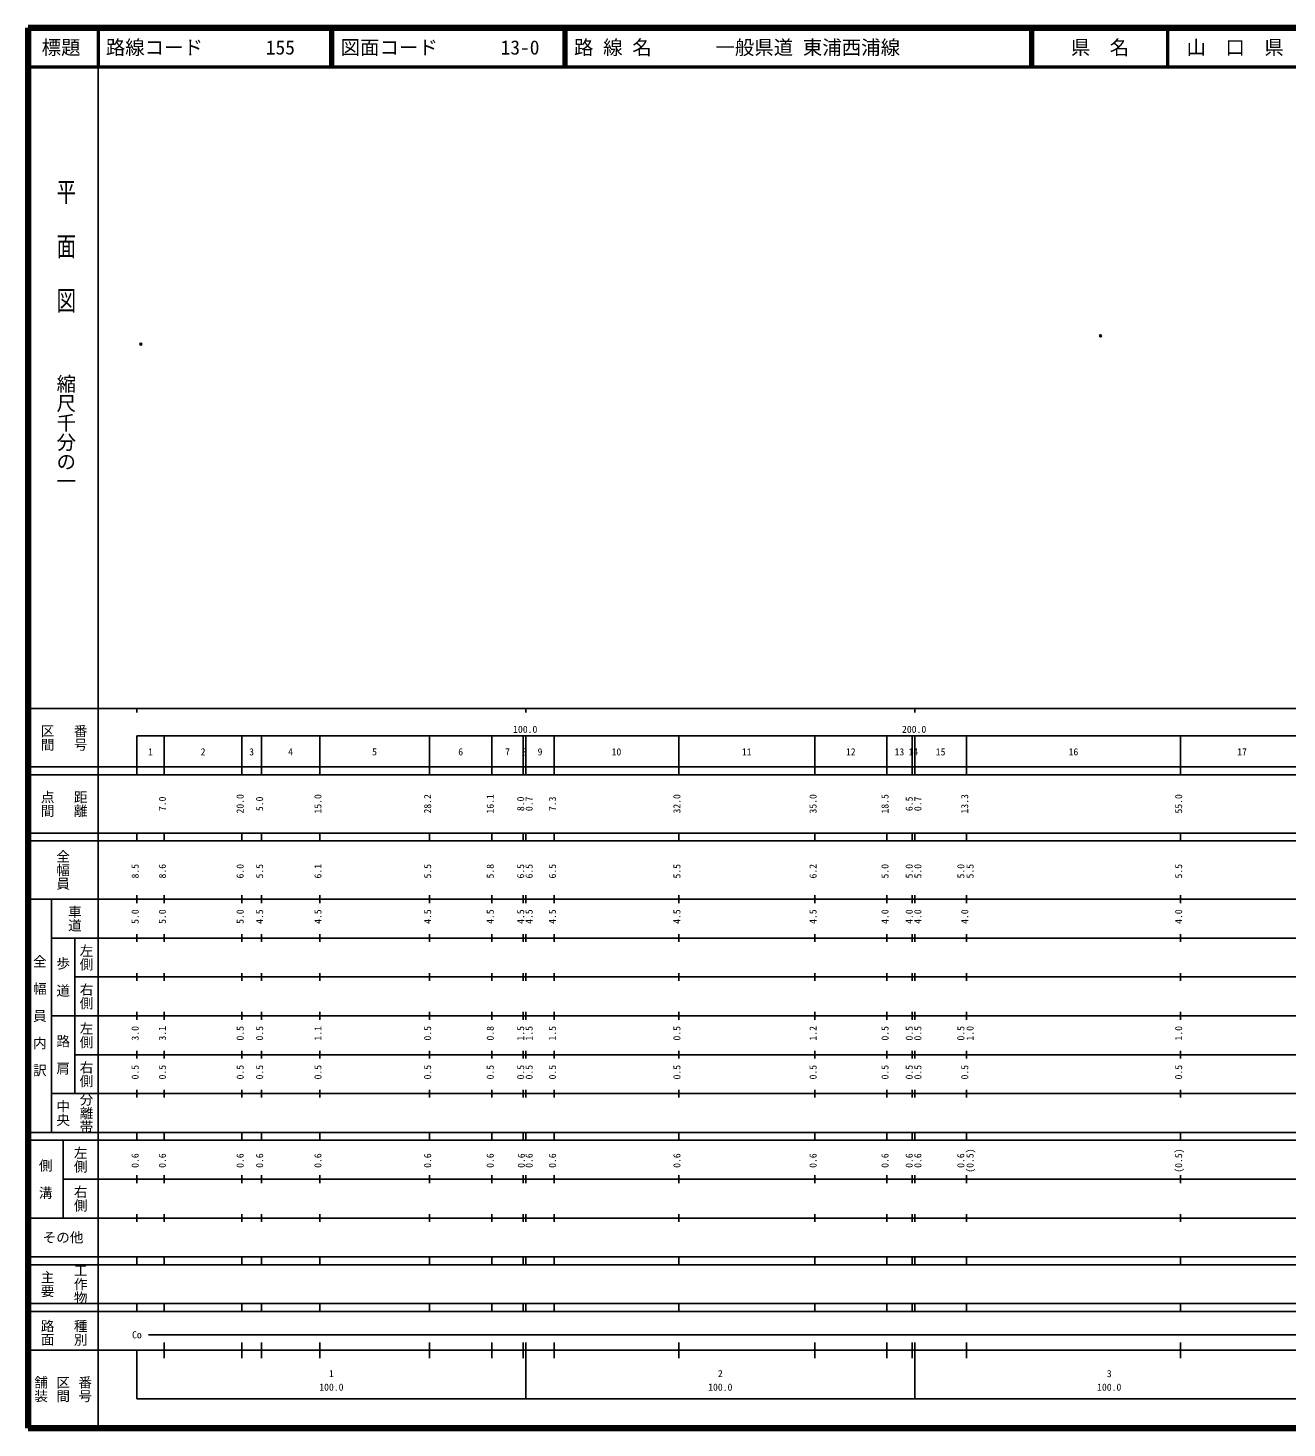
# Model space of a CAD drawing. Units: millimetres on the paper. Extents: x 40 to 680, y 20 to 380.
# Drawn here: x 40 to 363.7, y 20 to 380 of the extents above; entities that cross this region are included whole.
import ezdxf
from ezdxf.enums import TextEntityAlignment as Align

# ---------------------------------------------------------------- set-up
doc = ezdxf.new("R2010")
doc.units = ezdxf.units.MM
doc.header["$PDMODE"] = 32
doc.header["$PDSIZE"] = 0.5
doc.layers.add('M-OTRS', color=6, linetype='Continuous')
doc.layers.add('M-TTL-TXT', color=7, linetype='Continuous')
for name, color, linetype, lineweight in [('M-TTL', 2, 'Continuous', 140), ('M-TTL-BAND', 7, 'Continuous', 25), ('M-TTL-LINE', 7, 'Continuous', 50)]:
    doc.layers.add(name, color=color, linetype=linetype, lineweight=lineweight)
doc.styles.add('@ＭＳ ゴシック', font='')
doc.styles.add('ＭＳ ゴシック', font='')
doc.styles.get('@ＭＳ ゴシック').set_extended_font_data('@MS Gothic')
doc.styles.get('ＭＳ ゴシック').set_extended_font_data('MS Gothic')

msp = doc.modelspace()

# ---------------------------------------------------------------- linework, layer by layer
at = {"layer": 'M-OTRS'}
for p in [(69.028, 298.733), (315.765, 300.868)]:
    msp.add_point(p, dxfattribs=at)
at = {"layer": 'M-TTL'}
for p, q in [((40, 380), (40, 20)), ((680, 380), (40, 380)), ((40, 20), (680, 20))]:
    msp.add_line(p, q, dxfattribs=at)
at = {"layer": 'M-TTL-BAND'}
for p, q in [((58, 370), (58, 20)), ((40, 205), (579, 205)), ((68, 205), (68, 204)), ((168, 205), (168, 204)), ((268, 205), (268, 204)), ((68, 198), (579, 198)), ((68, 198), (68, 188)), ((75, 188), (75, 198)), ((95, 188), (95, 198)), ((100, 188), (100, 198)), ((115, 188), (115, 198)), ((143.2, 188), (143.2, 198)), ((159.3, 188), (159.3, 198)), ((167.3, 188), (167.3, 198)), ((168, 188), (168, 198)), ((175.3, 188), (175.3, 198)), ((207.3, 188), (207.3, 198)), ((242.3, 188), (242.3, 198)), ((260.8, 188), (260.8, 198)), ((267.3, 188), (267.3, 198)), ((268, 188), (268, 198)), ((281.3, 188), (281.3, 198)), ((336.3, 188), (336.3, 198)), ((40, 190), (579, 190)), ((40, 188), (579, 188)), ((40, 173), (579, 173)), ((68, 171), (68, 173)), ((75, 171), (75, 173)), ((95, 171), (95, 173)), ((100, 171), (100, 173)), ((115, 171), (115, 173)), ((143.2, 171), (143.2, 173)), ((159.3, 171), (159.3, 173)), ((167.3, 171), (167.3, 173)), ((168, 171), (168, 173)), ((175.3, 171), (175.3, 173)), ((207.3, 171), (207.3, 173)), ((242.3, 171), (242.3, 173)), ((260.8, 171), (260.8, 173)), ((267.3, 171), (267.3, 173)), ((268, 171), (268, 173)), ((281.3, 171), (281.3, 173)), ((336.3, 171), (336.3, 173)), ((40, 171), (579, 171)), ((40, 156), (579, 156)), ((46, 96), (46, 156)), ((68, 155), (68, 157)), ((75, 155), (75, 157)), ((95, 155), (95, 157)), ((100, 155), (100, 157)), ((115, 155), (115, 157)), ((143.2, 155), (143.2, 157)), ((159.3, 155), (159.3, 157)), ((167.3, 155), (167.3, 157)), ((168, 155), (168, 157)), ((175.3, 155), (175.3, 157)), ((207.3, 155), (207.3, 157)), ((242.3, 155), (242.3, 157)), ((260.8, 155), (260.8, 157)), ((267.3, 155), (267.3, 157)), ((268, 155), (268, 157)), ((281.3, 155), (281.3, 157)), ((336.3, 155), (336.3, 157)), ((46, 146), (579, 146)), ((52, 146), (52, 106)), ((68, 145), (68, 147)), ((75, 145), (75, 147)), ((95, 145), (95, 147)), ((100, 145), (100, 147)), ((115, 145), (115, 147)), ((143.2, 145), (143.2, 147)), ((159.3, 145), (159.3, 147)), ((167.3, 145), (167.3, 147)), ((168, 145), (168, 147)), ((175.3, 145), (175.3, 147)), ((207.3, 145), (207.3, 147)), ((242.3, 145), (242.3, 147)), ((260.8, 145), (260.8, 147)), ((267.3, 145), (267.3, 147)), ((268, 145), (268, 147)), ((281.3, 145), (281.3, 147)), ((336.3, 145), (336.3, 147)), ((68, 135), (68, 137)), ((75, 135), (75, 137)), ((95, 135), (95, 137)), ((100, 135), (100, 137)), ((115, 135), (115, 137)), ((143.2, 135), (143.2, 137)), ((159.3, 135), (159.3, 137)), ((167.3, 135), (167.3, 137)), ((168, 135), (168, 137)), ((175.3, 135), (175.3, 137)), ((207.3, 135), (207.3, 137)), ((242.3, 135), (242.3, 137)), ((260.8, 135), (260.8, 137)), ((267.3, 135), (267.3, 137)), ((268, 135), (268, 137)), ((281.3, 135), (281.3, 137)), ((336.3, 135), (336.3, 137)), ((52, 136), (579, 136)), ((46, 126), (579, 126)), ((68, 125), (68, 127)), ((75, 125), (75, 127)), ((95, 125), (95, 127)), ((100, 125), (100, 127)), ((115, 125), (115, 127)), ((143.2, 125), (143.2, 127)), ((159.3, 125), (159.3, 127)), ((167.3, 125), (167.3, 127)), ((168, 125), (168, 127)), ((175.3, 125), (175.3, 127)), ((207.3, 125), (207.3, 127)), ((242.3, 125), (242.3, 127)), ((260.8, 125), (260.8, 127)), ((267.3, 125), (267.3, 127)), ((268, 125), (268, 127)), ((281.3, 125), (281.3, 127)), ((336.3, 125), (336.3, 127)), ((52, 116), (579, 116)), ((68, 115), (68, 117)), ((75, 115), (75, 117)), ((95, 115), (95, 117)), ((100, 115), (100, 117)), ((115, 115), (115, 117)), ((143.2, 115), (143.2, 117)), ((159.3, 115), (159.3, 117)), ((167.3, 115), (167.3, 117)), ((168, 115), (168, 117)), ((175.3, 115), (175.3, 117)), ((207.3, 115), (207.3, 117)), ((242.3, 115), (242.3, 117)), ((260.8, 115), (260.8, 117)), ((267.3, 115), (267.3, 117)), ((268, 115), (268, 117)), ((281.3, 115), (281.3, 117)), ((336.3, 115), (336.3, 117)), ((46, 106), (579, 106)), ((68, 105), (68, 107)), ((75, 105), (75, 107)), ((95, 105), (95, 107)), ((100, 105), (100, 107)), ((115, 105), (115, 107)), ((143.2, 105), (143.2, 107)), ((159.3, 105), (159.3, 107)), ((167.3, 105), (167.3, 107)), ((168, 105), (168, 107)), ((175.3, 105), (175.3, 107)), ((207.3, 105), (207.3, 107)), ((242.3, 105), (242.3, 107)), ((260.8, 105), (260.8, 107)), ((267.3, 105), (267.3, 107)), ((268, 105), (268, 107)), ((281.3, 105), (281.3, 107)), ((336.3, 105), (336.3, 107)), ((40, 96), (579, 96)), ((40, 94), (579, 94)), ((49, 94), (49, 74)), ((68, 94), (68, 96)), ((75, 94), (75, 96)), ((95, 94), (95, 96)), ((100, 94), (100, 96)), ((115, 94), (115, 96)), ((143.2, 94), (143.2, 96)), ((159.3, 94), (159.3, 96)), ((167.3, 94), (167.3, 96)), ((168, 94), (168, 96)), ((175.3, 94), (175.3, 96)), ((207.3, 94), (207.3, 96)), ((242.3, 94), (242.3, 96)), ((260.8, 94), (260.8, 96)), ((267.3, 94), (267.3, 96)), ((268, 94), (268, 96)), ((281.3, 94), (281.3, 96)), ((336.3, 94), (336.3, 96)), ((49, 84), (579, 84)), ((68, 83), (68, 85)), ((75, 83), (75, 85)), ((95, 83), (95, 85)), ((100, 83), (100, 85)), ((115, 83), (115, 85)), ((143.2, 83), (143.2, 85)), ((159.3, 83), (159.3, 85)), ((167.3, 83), (167.3, 85)), ((168, 83), (168, 85)), ((175.3, 83), (175.3, 85)), ((207.3, 83), (207.3, 85)), ((242.3, 83), (242.3, 85)), ((260.8, 83), (260.8, 85)), ((267.3, 83), (267.3, 85)), ((268, 83), (268, 85)), ((281.3, 83), (281.3, 85)), ((336.3, 83), (336.3, 85)), ((40, 74), (579, 74)), ((68, 73), (68, 75)), ((75, 73), (75, 75)), ((95, 73), (95, 75)), ((100, 73), (100, 75)), ((115, 73), (115, 75)), ((143.2, 73), (143.2, 75)), ((159.3, 73), (159.3, 75)), ((167.3, 73), (167.3, 75)), ((168, 73), (168, 75)), ((175.3, 73), (175.3, 75)), ((207.3, 73), (207.3, 75)), ((242.3, 73), (242.3, 75)), ((260.8, 73), (260.8, 75)), ((267.3, 73), (267.3, 75)), ((268, 73), (268, 75)), ((281.3, 73), (281.3, 75)), ((336.3, 73), (336.3, 75)), ((40, 64), (579, 64)), ((40, 62), (579, 62)), ((68, 62), (68, 64)), ((75, 62), (75, 64)), ((95, 62), (95, 64)), ((100, 62), (100, 64)), ((115, 62), (115, 64)), ((143.2, 62), (143.2, 64)), ((159.3, 62), (159.3, 64)), ((167.3, 62), (167.3, 64)), ((168, 62), (168, 64)), ((175.3, 62), (175.3, 64)), ((207.3, 62), (207.3, 64)), ((242.3, 62), (242.3, 64)), ((260.8, 62), (260.8, 64)), ((267.3, 62), (267.3, 64)), ((268, 62), (268, 64)), ((281.3, 62), (281.3, 64)), ((336.3, 62), (336.3, 64)), ((40, 52), (579, 52)), ((68, 50), (68, 52)), ((75, 50), (75, 52)), ((95, 50), (95, 52)), ((100, 50), (100, 52)), ((115, 50), (115, 52)), ((143.2, 50), (143.2, 52)), ((159.3, 50), (159.3, 52)), ((167.3, 50), (167.3, 52)), ((168, 50), (168, 52)), ((175.3, 50), (175.3, 52)), ((207.3, 50), (207.3, 52)), ((242.3, 50), (242.3, 52)), ((260.8, 50), (260.8, 52)), ((267.3, 50), (267.3, 52)), ((268, 50), (268, 52)), ((281.3, 50), (281.3, 52)), ((336.3, 50), (336.3, 52)), ((40, 50), (579, 50)), ((71, 44), (565, 44)), ((40, 40), (579, 40)), ((68, 40), (68, 27.5)), ((75, 38), (75, 42)), ((95, 38), (95, 42)), ((100, 38), (100, 42)), ((115, 38), (115, 42)), ((143.2, 38), (143.2, 42)), ((159.3, 38), (159.3, 42)), ((167.3, 38), (167.3, 42)), ((168, 27.5), (168, 42)), ((175.3, 38), (175.3, 42)), ((207.3, 38), (207.3, 42)), ((242.3, 38), (242.3, 42)), ((260.8, 38), (260.8, 42)), ((267.3, 38), (267.3, 42)), ((268, 27.5), (268, 42)), ((281.3, 38), (281.3, 42)), ((336.3, 38), (336.3, 42)), ((68, 27.5), (579, 27.5))]:
    msp.add_line(p, q, dxfattribs=at)
at = {"layer": 'M-TTL-LINE'}
for p, q in [((58, 380), (58, 370)), ((117.75, 380), (117.75, 370)), ((118.25, 380), (118.25, 370)), ((177.75, 380), (177.75, 370)), ((178.25, 380), (178.25, 370)), ((297.75, 380), (297.75, 370)), ((298.25, 380), (298.25, 370)), ((333, 380), (333, 370)), ((40, 370), (680, 370))]:
    msp.add_line(p, q, dxfattribs=at)

# ---------------------------------------------------------------- texts
at = {"layer": 'M-TTL-BAND', "style": '@ＭＳ ゴシック', "width": 1.4}
msp.add_text('平  面  図', height=3.666, rotation=270, dxfattribs=at).set_placement((49.777, 306.475), align=Align.MIDDLE_RIGHT)
at = {"layer": 'M-TTL-BAND', "style": '@ＭＳ ゴシック'}
msp.add_text('縮尺千分の一', height=3.666, rotation=270, dxfattribs=at).set_placement((49.777, 261.03), align=Align.MIDDLE_RIGHT)
for s, p in [('区間', (45, 197.5)), ('番号', (53.5, 197.5)), ('点間', (45, 180.5)), ('距離', (53.5, 180.5)), ('全幅員', (49, 163.5)), ('車道', (52, 151)), ('左側', (55, 141)), ('全\u3000幅\u3000員\u3000内\u3000訳', (43, 126)), ('歩\u3000道', (49, 136)), ('右側', (55, 131)), ('左側', (55, 121)), ('路\u3000肩', (49, 116)), ('右側', (55, 111)), ('分離帯', (55, 101)), ('中央', (49, 101)), ('左側', (53.5, 89)), ('側\u3000溝', (44.5, 84)), ('右側', (53.5, 79)), ('工作物', (53.5, 57)), ('主要', (45, 57)), ('路面', (45, 44.5)), ('種別', (53.5, 44.5)), ('舗装', (43.333, 30)), ('区間', (49, 30)), ('番号', (54.667, 30))]:
    msp.add_text(s, height=2.566, rotation=270, dxfattribs=at).set_placement(p, align=Align.MIDDLE_CENTER)
at = {"layer": 'M-TTL-BAND', "style": 'ＭＳ ゴシック'}
for s, p in [('100.0', (167.844, 198.195)), ('200.0', (267.844, 198.195)), ('1', (71.5, 192.405)), ('2', (85, 192.405)), ('3', (97.5, 192.405)), ('4', (107.5, 192.405)), ('5', (129.1, 192.405)), ('6', (151.25, 192.405)), ('7', (163.3, 192.405)), ('8', (167.65, 192.405)), ('9', (171.65, 192.405)), ('10', (191.3, 192.405)), ('11', (224.8, 192.405)), ('12', (251.55, 192.405)), ('13', (264.05, 192.405)), ('14', (267.65, 192.405)), ('15', (274.65, 192.405)), ('16', (308.8, 192.405)), ('17', (352.15, 192.405)), ('Co', (68, 42.5)), ('1', (118, 32.523)), ('2', (218, 32.523)), ('3', (318, 32.523)), ('100.0', (118, 29.033)), ('100.0', (218, 29.033)), ('100.0', (318, 29.033))]:
    msp.add_text(s, height=1.833, dxfattribs=at).set_placement(p, align=Align.BOTTOM_CENTER)
for s, p in [('7.0', (76, 180.5)), ('20.0', (96, 180.5)), ('5.0', (101, 180.5)), ('15.0', (116, 180.5)), ('28.2', (144.2, 180.5)), ('16.1', (160.3, 180.5)), ('8.0', (168.125, 180.5)), ('0.7', (170.296, 180.5)), ('7.3', (176.3, 180.5)), ('32.0', (208.3, 180.5)), ('35.0', (243.3, 180.5)), ('18.5', (261.8, 180.5)), ('6.5', (268.027, 180.5)), ('0.7', (270.251, 180.5)), ('13.3', (282.3, 180.5)), ('55.0', (337.3, 180.5)), ('8.5', (69, 163.174)), ('8.6', (76, 163.174)), ('6.0', (96, 163.174)), ('5.5', (101, 163.174)), ('6.1', (116, 163.174)), ('5.5', (144.2, 163.174)), ('5.8', (160.3, 163.174)), ('6.5', (168.125, 163.174)), ('6.5', (170.296, 163.174)), ('6.5', (176.3, 163.174)), ('5.5', (208.3, 163.174)), ('6.2', (243.3, 163.174)), ('5.0', (261.8, 163.174)), ('5.0', (268.027, 163.174)), ('5.0', (270.251, 163.174)), ('5.0', (281.3, 163.174)), ('5.5', (283.67, 163.174)), ('5.5', (337.3, 163.174)), ('5.0', (69, 151.5)), ('5.0', (76, 151.5)), ('5.0', (96, 151.5)), ('4.5', (101, 151.5)), ('4.5', (116, 151.5)), ('4.5', (144.2, 151.5)), ('4.5', (160.3, 151.5)), ('4.5', (168.125, 151.5)), ('4.5', (170.296, 151.5)), ('4.5', (176.3, 151.5)), ('4.5', (208.3, 151.5)), ('4.5', (243.3, 151.5)), ('4.0', (261.8, 151.5)), ('4.0', (268.027, 151.5)), ('4.0', (270.251, 151.5)), ('4.0', (282.3, 151.5)), ('4.0', (337.3, 151.5)), ('3.0', (69, 121.5)), ('3.1', (76, 121.5)), ('0.5', (96, 121.5)), ('0.5', (101, 121.5)), ('1.1', (116, 121.5)), ('0.5', (144.2, 121.5)), ('0.8', (160.3, 121.5)), ('1.5', (168.125, 121.5)), ('1.5', (170.296, 121.5)), ('1.5', (176.3, 121.5)), ('0.5', (208.3, 121.5)), ('1.2', (243.3, 121.5)), ('0.5', (261.8, 121.5)), ('0.5', (268.027, 121.5)), ('0.5', (270.251, 121.5)), ('0.5', (281.3, 121.5)), ('1.0', (283.67, 121.5)), ('1.0', (337.3, 121.5)), ('0.5', (69, 111.5)), ('0.5', (76, 111.5)), ('0.5', (96, 111.5)), ('0.5', (101, 111.5)), ('0.5', (116, 111.5)), ('0.5', (144.2, 111.5)), ('0.5', (160.3, 111.5)), ('0.5', (168.125, 111.5)), ('0.5', (170.296, 111.5)), ('0.5', (176.3, 111.5)), ('0.5', (208.3, 111.5)), ('0.5', (243.3, 111.5)), ('0.5', (261.8, 111.5)), ('0.5', (268.027, 111.5)), ('0.5', (270.251, 111.5)), ('0.5', (282.3, 111.5)), ('0.5', (337.3, 111.5)), ('0.6', (69, 88.764)), ('0.6', (76, 88.764)), ('0.6', (96, 88.764)), ('0.6', (101, 88.764)), ('0.6', (116, 88.764)), ('0.6', (144.2, 88.764)), ('0.6', (160.3, 88.764)), ('0.6', (168.3, 88.764)), ('0.6', (170.296, 88.764)), ('0.6', (176.3, 88.764)), ('0.6', (208.3, 88.764)), ('0.6', (243.3, 88.764)), ('0.6', (261.8, 88.764)), ('0.6', (268.027, 88.764)), ('0.6', (270.251, 88.764)), ('0.6', (281.3, 88.764)), ('(0.5)', (283.67, 88.764)), ('(0.5)', (337.3, 88.764))]:
    msp.add_text(s, height=1.833, rotation=90, dxfattribs=at).set_placement(p, align=Align.BOTTOM_CENTER)
msp.add_text('その他', height=2.566, dxfattribs=at).set_placement((49, 69), align=Align.MIDDLE_CENTER)
at = {"layer": 'M-TTL-TXT', "style": 'ＭＳ ゴシック'}
for s, p in [('標題', (48.5, 375)), ('県\u3000名', (315.625, 375)), ('山\u3000口\u3000県', (350.375, 375))]:
    msp.add_text(s, height=3.666, dxfattribs=at).set_placement(p, align=Align.MIDDLE_CENTER)
for s, p in [('路線コード', (60, 375)), ('155', (101.142, 375)), ('図面コード', (120.38, 375)), ('13-0', (161.521, 375)), ('路 線 名', (180.38, 375)), ('一般県道 東浦西浦線', (216.734, 375))]:
    msp.add_text(s, height=3.666, dxfattribs=at).set_placement(p, align=Align.MIDDLE_LEFT)

doc.saveas('drawing.dxf')
